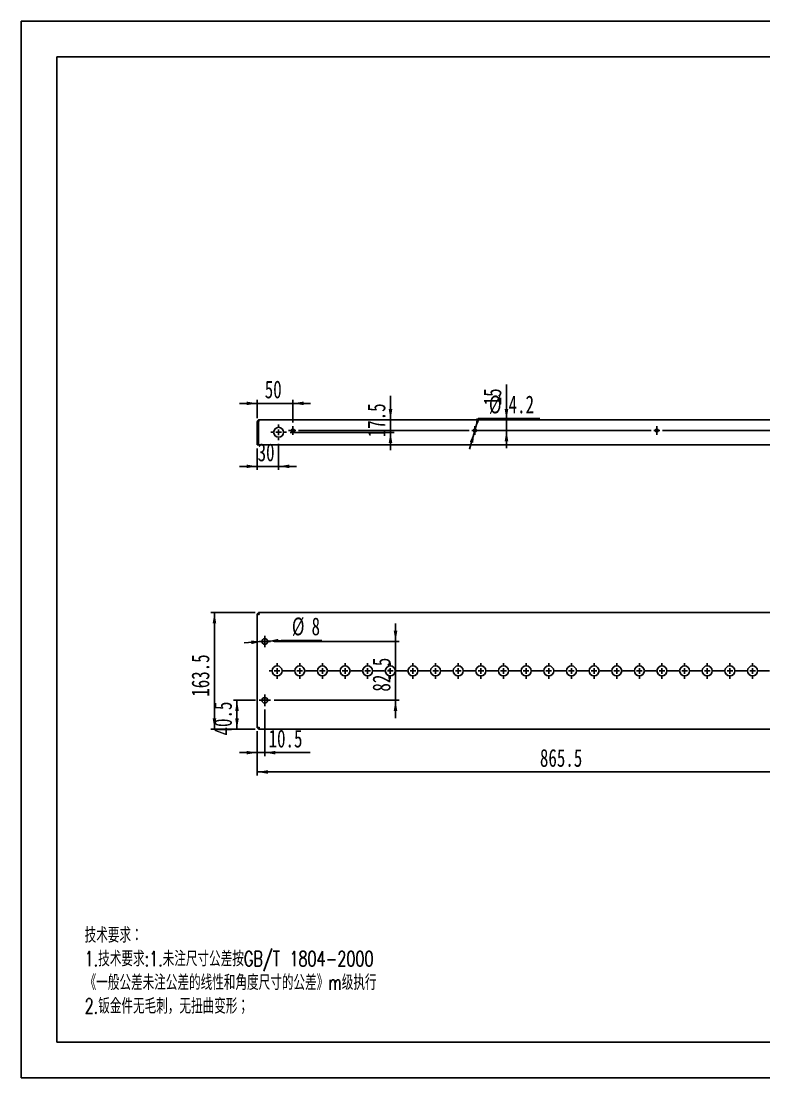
# Model space of a CAD drawing. Extents: x 0 to 2096, y 0 to 1482.
# Drawn here: x 0 to 1042, y 0 to 1482 of the extents above; entities that cross this region are included whole.
import ezdxf

# ---------------------------------------------------------------- set-up
doc = ezdxf.new("R2010")
doc.units = 0
doc.header["$LTSCALE"] = 4.9898
doc.layers.get('0').update_dxf_attribs({"linetype": 'CONTINUOUS'})
doc.layers.add('粗实线', color=7, linetype='CONTINUOUS')
doc.layers.add('细实线', color=7, linetype='CONTINUOUS')
doc.styles.add('SLDTEXTSTYLE0', font='TXT', dxfattribs={"width": 0.7, "bigfont": 'bigfont'})
doc.styles.add('SLDTEXTSTYLE6', font='TXT', dxfattribs={"width": 0.7})
doc.dimstyles.new('SLDDIMSTYLE0', dxfattribs={"dimtxt": 24.948998, "dimasz": 14.969399, "dimexe": 0, "dimexo": 0.0625, "dimgap": 6.237249, "dimtad": 2, "dimdec": 1, "dimrnd": 1e-09, "dimzin": 12, "dimtxsty": 'SLDTEXTSTYLE6', "dimsah": 1, "dimcen": 0.09, "dimazin": 3, "dimtfac": 1, "dimtdec": 1, "dimtofl": 0, "dimtmove": 0, "dimatfit": 3, "dimtolj": 1, "dimtzin": 12})
doc.dimstyles.new('SLDDIMSTYLE1', dxfattribs={"dimtxt": 24.948998, "dimasz": 14.969399, "dimexe": 0, "dimexo": 0.0625, "dimgap": 6.237249, "dimtad": 2, "dimdec": 1, "dimrnd": 1e-09, "dimzin": 12, "dimtxsty": 'SLDTEXTSTYLE6', "dimsah": 1, "dimcen": 0.09, "dimazin": 3, "dimtfac": 1, "dimtdec": 1, "dimtmove": 0, "dimatfit": 3, "dimtolj": 1, "dimtzin": 12})
doc.dimstyles.new('SLDDIMSTYLE2', dxfattribs={"dimtxt": 24.948998, "dimasz": 14.969399, "dimexe": 0, "dimexo": 0.0625, "dimgap": 6.237249, "dimtad": 0, "dimtih": 1, "dimtoh": 1, "dimdec": 1, "dimrnd": 1e-09, "dimzin": 12, "dimtxsty": 'SLDTEXTSTYLE6', "dimsah": 1, "dimcen": 0, "dimazin": 3, "dimtfac": 1, "dimtdec": 1, "dimtmove": 0, "dimatfit": 3, "dimtolj": 1, "dimtzin": 12})

# ---------------------------------------------------------------- blocks, each defined once
blk = doc.blocks.new('SW_NOTE_0')
at = {"layer": '细实线', "color": 0, "attachment_point": 1, "style": 'SLDTEXTSTYLE0'}
for s, insert, char_height in [('技术要求：', (0, 27.2), 21.12), ('1.技术要求:1.未注尺寸公差按GB/T 1804-2000', (0, -5.9), 21.123), ('《一般公差未注公差的线性和角度尺寸的公差》m级执行', (0, -39.1), 21.123), ('2.钣金件无毛刺，无扭曲变形；', (0, -72.2), 21.123)]:
    blk.add_mtext(s, dxfattribs=dict(at, insert=insert, char_height=char_height))
blk = doc.blocks.new('_D')
at = {"layer": '细实线'}
for p, q in [((331.1, 486), (331.1, 424)), ((1196.6, 486), (1196.6, 424)), ((1196.6, 429), (331.1, 429))]:
    blk.add_line(p, q, dxfattribs=at)
for points in [[(331.1, 429), (346, 426.5), (346, 431.5)], [(1196.6, 429), (1181.6, 431.5), (1181.6, 426.5)]]:
    blk.add_solid(points, dxfattribs=at)
at = {"layer": '细实线', "insert": (727.5, 461.2), "char_height": 24.95, "attachment_point": 1, "style": 'SLDTEXTSTYLE6'}
blk.add_mtext('865.5', dxfattribs=at)
blk = doc.blocks.new('_D_1')
at = {"layer": '细实线'}
for p, q in [((328.1, 652.5), (266.1, 652.5)), ((271.1, 489), (271.1, 652.5)), ((328.1, 489), (266.1, 489))]:
    blk.add_line(p, q, dxfattribs=at)
for points in [[(271.1, 652.5), (268.6, 637.5), (273.6, 637.5)], [(271.1, 489), (273.6, 504), (268.6, 504)]]:
    blk.add_solid(points, dxfattribs=at)
at = {"layer": '细实线', "insert": (238.9, 534.5), "char_height": 24.95, "attachment_point": 1, "rotation": 90, "style": 'SLDTEXTSTYLE6'}
blk.add_mtext('163.5', dxfattribs=at)
blk = doc.blocks.new('_D_5')
at = {"layer": '细实线'}
for p, q in [((525, 612), (525, 637)), ((354.6, 612), (529.9, 612)), ((525, 529.5), (525, 612)), ((354.6, 529.5), (529.9, 529.5)), ((525, 529.5), (525, 504.6))]:
    blk.add_line(p, q, dxfattribs=at)
for points in [[(525, 612), (527.5, 627), (522.5, 627)], [(525, 529.5), (522.5, 514.5), (527.5, 514.5)]]:
    blk.add_solid(points, dxfattribs=at)
at = {"layer": '细实线', "insert": (492.8, 541.7), "char_height": 24.95, "attachment_point": 1, "rotation": 90, "style": 'SLDTEXTSTYLE6'}
blk.add_mtext('82.5', dxfattribs=at)
blk = doc.blocks.new('_D_6')
at = {"layer": '细实线'}
for p, q in [((328.6, 529.5), (297.7, 529.5)), ((302.7, 489), (302.7, 529.5)), ((328.1, 489), (297.7, 489))]:
    blk.add_line(p, q, dxfattribs=at)
for points in [[(302.7, 529.5), (300.2, 514.5), (305.2, 514.5)], [(302.7, 489), (305.2, 504), (300.2, 504)]]:
    blk.add_solid(points, dxfattribs=at)
at = {"layer": '细实线', "insert": (270.5, 480.2), "char_height": 24.95, "attachment_point": 1, "rotation": 90, "style": 'SLDTEXTSTYLE6'}
blk.add_mtext('40.5', dxfattribs=at)
blk = doc.blocks.new('_D_7')
at = {"layer": '细实线'}
for p, q in [((341.6, 516.5), (341.6, 451.1)), ((331.1, 486), (331.1, 451.1)), ((331.1, 456.1), (306.1, 456.1)), ((331.1, 456.1), (341.6, 456.1)), ((341.6, 456.1), (405.1, 456.1))]:
    blk.add_line(p, q, dxfattribs=at)
for points in [[(331.1, 456.1), (316.1, 458.6), (316.1, 453.6)], [(341.6, 456.1), (356.5, 453.6), (356.5, 458.6)]]:
    blk.add_solid(points, dxfattribs=at)
at = {"layer": '细实线', "insert": (347, 488.3), "char_height": 24.95, "attachment_point": 1, "style": 'SLDTEXTSTYLE6'}
blk.add_mtext('10.5', dxfattribs=at)
blk = doc.blocks.new('_D_8')
at = {"layer": '细实线'}
for p, q in [((337.6, 611.8), (312.7, 610.2)), ((337.6, 611.8), (345.6, 612.3)), ((345.6, 612.3), (364.7, 613.5)), ((364.7, 613.5), (421.8, 613.5))]:
    blk.add_line(p, q, dxfattribs=at)
for points in [[(337.6, 611.8), (322.5, 613.3), (322.8, 608.3)], [(345.6, 612.3), (360.7, 610.7), (360.4, 615.7)]]:
    blk.add_solid(points, dxfattribs=at)
at = {"layer": '细实线', "attachment_point": 1, "style": 'SLDTEXTSTYLE6'}
for s, insert, char_height in [('%%c', (379.7, 645.6), 24.95), ('8', (407.3, 645.6), 24.9)]:
    blk.add_mtext(s, dxfattribs=dict(at, insert=insert, char_height=char_height))
blk = doc.blocks.new('SW_CENTERMARKSYMBOL_0')
at = {"layer": '细实线', "color": 0}
for p, q in [((-770, 0), (-773, 0)), ((-762, 0), (-766, 0)), ((-762, 8), (-762, 11)), ((-762, 0), (-762, 4)), ((-762, 0), (-762, -4)), ((-762, 0), (-758, 0)), ((-754, 0), (-738.25, 0)), ((-730.25, 0), (-734.25, 0)), ((-730.25, 8), (-730.25, 11)), ((-730.25, 0), (-730.25, 4)), ((-730.25, 0), (-730.25, -4)), ((-730.25, 0), (-726.25, 0)), ((-722.25, 0), (-706.5, 0)), ((-698.5, 0), (-702.5, 0)), ((-698.5, 8), (-698.5, 11)), ((-698.5, 0), (-698.5, 4)), ((-698.5, 0), (-698.5, -4)), ((-698.5, 0), (-694.5, 0)), ((-690.5, 0), (-674.75, 0)), ((-666.75, 0), (-670.75, 0)), ((-666.75, 8), (-666.75, 11)), ((-666.75, 0), (-666.75, 4)), ((-666.75, 0), (-666.75, -4)), ((-666.75, 0), (-662.75, 0)), ((-658.75, 0), (-643, 0)), ((-635, 0), (-639, 0)), ((-635, 8), (-635, 11)), ((-635, 0), (-635, 4)), ((-635, 0), (-635, -4)), ((-635, 0), (-631, 0)), ((-627, 0), (-611.25, 0)), ((-603.25, 0), (-607.25, 0)), ((-603.25, 8), (-603.25, 11)), ((-603.25, 0), (-603.25, 4)), ((-603.25, 0), (-603.25, -4)), ((-603.25, 0), (-599.25, 0)), ((-595.25, 0), (-579.5, 0)), ((-571.5, 0), (-575.5, 0)), ((-571.5, 8), (-571.5, 11)), ((-571.5, 0), (-571.5, 4)), ((-571.5, 0), (-571.5, -4)), ((-571.5, 0), (-567.5, 0)), ((-563.5, 0), (-547.75, 0)), ((-539.75, 0), (-543.75, 0)), ((-539.75, 8), (-539.75, 11)), ((-539.75, 0), (-539.75, 4)), ((-539.75, 0), (-539.75, -4)), ((-539.75, 0), (-535.75, 0)), ((-531.75, 0), (-516, 0)), ((-508, 0), (-512, 0)), ((-508, 8), (-508, 11)), ((-508, 0), (-508, 4)), ((-508, 0), (-508, -4)), ((-508, 0), (-504, 0)), ((-500, 0), (-484.25, 0)), ((-476.25, 0), (-480.25, 0)), ((-476.25, 8), (-476.25, 11)), ((-476.25, 0), (-476.25, 4)), ((-476.25, 0), (-476.25, -4)), ((-476.25, 0), (-472.25, 0)), ((-468.25, 0), (-452.5, 0)), ((-444.5, 0), (-448.5, 0)), ((-444.5, 8), (-444.5, 11)), ((-444.5, 0), (-444.5, 4)), ((-444.5, 0), (-444.5, -4)), ((-444.5, 0), (-440.5, 0)), ((-436.5, 0), (-420.75, 0)), ((-412.75, 0), (-416.75, 0)), ((-412.75, 8), (-412.75, 11)), ((-412.75, 0), (-412.75, 4)), ((-412.75, 0), (-412.75, -4)), ((-412.75, 0), (-408.75, 0)), ((-404.75, 0), (-389, 0)), ((-381, 0), (-385, 0)), ((-381, 8), (-381, 11)), ((-381, 0), (-381, 4)), ((-381, 0), (-381, -4)), ((-381, 0), (-377, 0)), ((-373, 0), (-357.25, 0)), ((-349.25, 0), (-353.25, 0)), ((-349.25, 8), (-349.25, 11)), ((-349.25, 0), (-349.25, 4)), ((-349.25, 0), (-349.25, -4)), ((-349.25, 0), (-345.25, 0)), ((-341.25, 0), (-325.5, 0)), ((-317.5, 0), (-321.5, 0)), ((-317.5, 8), (-317.5, 11)), ((-317.5, 0), (-317.5, 4)), ((-317.5, 0), (-317.5, -4)), ((-317.5, 0), (-313.5, 0)), ((-309.5, 0), (-293.75, 0)), ((-285.75, 0), (-289.75, 0)), ((-285.75, 8), (-285.75, 11)), ((-285.75, 0), (-285.75, 4)), ((-285.75, 0), (-285.75, -4)), ((-285.75, 0), (-281.75, 0)), ((-277.75, 0), (-262, 0)), ((-254, 0), (-258, 0)), ((-254, 8), (-254, 11)), ((-254, 0), (-254, 4)), ((-254, 0), (-254, -4)), ((-254, 0), (-250, 0)), ((-246, 0), (-230.25, 0)), ((-222.25, 0), (-226.25, 0)), ((-222.25, 8), (-222.25, 11)), ((-222.25, 0), (-222.25, 4)), ((-222.25, 0), (-222.25, -4)), ((-222.25, 0), (-218.25, 0)), ((-214.25, 0), (-198.5, 0)), ((-190.5, 0), (-194.5, 0)), ((-190.5, 8), (-190.5, 11)), ((-190.5, 0), (-190.5, 4)), ((-190.5, 0), (-190.5, -4)), ((-190.5, 0), (-186.5, 0)), ((-182.5, 0), (-166.75, 0)), ((-158.75, 0), (-162.75, 0)), ((-158.75, 8), (-158.75, 11)), ((-158.75, 0), (-158.75, 4)), ((-158.75, 0), (-158.75, -4)), ((-158.75, 0), (-154.75, 0)), ((-150.75, 0), (-135, 0)), ((-127, 0), (-131, 0)), ((-127, 8), (-127, 11)), ((-127, 0), (-127, 4)), ((-127, 0), (-127, -4)), ((-127, 0), (-123, 0)), ((-119, 0), (-103.25, 0)), ((-95.25, 0), (-99.25, 0)), ((-95.25, 8), (-95.25, 11)), ((-95.25, 0), (-95.25, 4)), ((-95.25, 0), (-95.25, -4)), ((-95.25, 0), (-91.25, 0)), ((-87.25, 0), (-71.5, 0)), ((-63.5, 0), (-67.5, 0)), ((-63.5, 8), (-63.5, 11)), ((-63.5, 0), (-63.5, 4)), ((-63.5, 0), (-63.5, -4)), ((-63.5, 0), (-59.5, 0)), ((-55.5, 0), (-39.75, 0)), ((-31.75, 0), (-35.75, 0)), ((-31.75, 8), (-31.75, 11)), ((-31.75, 0), (-31.75, 4)), ((-31.75, 0), (-31.75, -4)), ((-31.75, 0), (-27.75, 0)), ((-23.75, 0), (-8, 0)), ((0, 0), (-4, 0)), ((0, 8), (0, 11)), ((0, 0), (0, 4)), ((0, 0), (0, -4)), ((0, 0), (4, 0)), ((8, 0), (23.75, 0)), ((31.75, 0), (27.75, 0)), ((31.75, 8), (31.75, 11)), ((31.75, 0), (31.75, 4)), ((31.75, 0), (31.75, -4)), ((31.75, 0), (35.75, 0)), ((39.75, 0), (42.75, 0)), ((-762, -8), (-762, -11)), ((-730.25, -8), (-730.25, -11)), ((-698.5, -8), (-698.5, -11)), ((-666.75, -8), (-666.75, -11)), ((-635, -8), (-635, -11)), ((-603.25, -8), (-603.25, -11)), ((-571.5, -8), (-571.5, -11)), ((-539.75, -8), (-539.75, -11)), ((-508, -8), (-508, -11)), ((-476.25, -8), (-476.25, -11)), ((-444.5, -8), (-444.5, -11)), ((-412.75, -8), (-412.75, -11)), ((-381, -8), (-381, -11)), ((-349.25, -8), (-349.25, -11)), ((-317.5, -8), (-317.5, -11)), ((-285.75, -8), (-285.75, -11)), ((-254, -8), (-254, -11)), ((-222.25, -8), (-222.25, -11)), ((-190.5, -8), (-190.5, -11)), ((-158.75, -8), (-158.75, -11)), ((-127, -8), (-127, -11)), ((-95.25, -8), (-95.25, -11)), ((-63.5, -8), (-63.5, -11)), ((-31.75, -8), (-31.75, -11)), ((0, -8), (0, -11)), ((31.75, -8), (31.75, -11))]:
    blk.add_line(p, q, dxfattribs=at)
blk = doc.blocks.new('SW_CENTERMARKSYMBOL_1')
at = {"layer": '细实线', "color": 0}
for p, q in [((-4, 0), (-8, 0)), ((0, 0), (-4, 0)), ((0, 4), (0, 8)), ((0, 0), (0, 4)), ((0, 0), (0, -4)), ((0, 0), (4, 0)), ((4, 0), (8, 0)), ((0, -4), (0, -8))]:
    blk.add_line(p, q, dxfattribs=at)
blk = doc.blocks.new('SW_CENTERMARKSYMBOL_4')
at = {"layer": '细实线', "color": 0}
for p, q in [((-4, 0), (-8, 0)), ((0, 0), (-4, 0)), ((0, 4), (0, 8)), ((0, 0), (0, 4)), ((0, 0), (0, -4)), ((0, 0), (4, 0)), ((4, 0), (8, 0)), ((0, -4), (0, -8))]:
    blk.add_line(p, q, dxfattribs=at)
blk = doc.blocks.new('_D_13')
at = {"layer": '细实线'}
for p, q in [((331.1, 925.1), (331.1, 950.9)), ((381.1, 918.9), (381.1, 950.9)), ((331.1, 945.9), (306.1, 945.9)), ((331.1, 945.9), (381.1, 945.9)), ((381.1, 945.9), (406, 945.9))]:
    blk.add_line(p, q, dxfattribs=at)
for points in [[(331.1, 945.9), (316.1, 948.4), (316.1, 943.4)], [(381.1, 945.9), (396, 943.4), (396, 948.4)]]:
    blk.add_solid(points, dxfattribs=at)
at = {"layer": '细实线', "insert": (341.6, 978), "char_height": 24.95, "attachment_point": 1, "style": 'SLDTEXTSTYLE6'}
blk.add_mtext('50', dxfattribs=at)
blk = doc.blocks.new('_D_14')
at = {"layer": '细实线'}
for p, q in [((361.1, 889.3), (361.1, 852.6)), ((331.1, 882.8), (331.1, 852.6)), ((331.1, 857.6), (306.1, 857.6)), ((361.1, 857.6), (331.1, 857.6)), ((361.1, 857.6), (386, 857.6))]:
    blk.add_line(p, q, dxfattribs=at)
for points in [[(331.1, 857.6), (316.1, 860.1), (316.1, 855.1)], [(361.1, 857.6), (376, 855.1), (376, 860.1)]]:
    blk.add_solid(points, dxfattribs=at)
at = {"layer": '细实线', "insert": (331.6, 889.7), "char_height": 24.95, "attachment_point": 1, "style": 'SLDTEXTSTYLE6'}
blk.add_mtext('30', dxfattribs=at)
blk = doc.blocks.new('_D_15')
at = {"layer": '细实线'}
for p, q in [((680.6, 922.8), (680.6, 972.3)), ((680.6, 907.8), (680.6, 922.8)), ((635.1, 907.8), (685.5, 907.8)), ((680.6, 907.8), (680.6, 882.9))]:
    blk.add_line(p, q, dxfattribs=at)
for points in [[(680.6, 922.8), (683.1, 937.8), (678.1, 937.8)], [(680.6, 907.8), (678.1, 892.8), (683.1, 892.8)]]:
    blk.add_solid(points, dxfattribs=at)
at = {"layer": '细实线', "insert": (648.4, 943.2), "char_height": 24.95, "attachment_point": 1, "rotation": 90, "style": 'SLDTEXTSTYLE6'}
blk.add_mtext('15', dxfattribs=at)
blk = doc.blocks.new('_D_16')
at = {"layer": '细实线'}
for p, q in [((518, 922.8), (518, 956.5)), ((518, 905.3), (518, 922.8)), ((377.1, 905.3), (523, 905.3)), ((518, 905.3), (518, 880.4))]:
    blk.add_line(p, q, dxfattribs=at)
for points in [[(518, 922.8), (520.5, 937.8), (515.5, 937.8)], [(518, 905.3), (515.5, 890.3), (520.5, 890.3)]]:
    blk.add_solid(points, dxfattribs=at)
at = {"layer": '细实线', "insert": (485.8, 898.4), "char_height": 24.95, "attachment_point": 1, "rotation": 90, "style": 'SLDTEXTSTYLE6'}
blk.add_mtext('17.5', dxfattribs=at)
blk = doc.blocks.new('_D_18')
at = {"layer": '细实线'}
for p, q in [((636.8, 909.8), (641.1, 924.8)), ((641.1, 924.8), (727.2, 924.8)), ((635.7, 905.8), (628.8, 881.8)), ((635.7, 905.8), (636.8, 909.8))]:
    blk.add_line(p, q, dxfattribs=at)
for points in [[(636.8, 909.8), (643.3, 923.6), (638.5, 924.9)], [(635.7, 905.8), (629.2, 892.1), (634, 890.7)]]:
    blk.add_solid(points, dxfattribs=at)
at = {"layer": '细实线', "char_height": 24.95, "attachment_point": 1, "style": 'SLDTEXTSTYLE6'}
for s, insert in [('%%c', (656, 956.9)), ('4.2', (683.6, 956.9))]:
    blk.add_mtext(s, dxfattribs=dict(at, insert=insert))
blk = doc.blocks.new('SW_CENTERMARKSYMBOL_7')
at = {"layer": '细实线', "color": 0}
for p, q in [((-8, 0), (-11, 0)), ((0, 0), (-4, 0)), ((0, 8), (0, 11)), ((0, 0), (0, 4)), ((0, 0), (0, -4)), ((0, 0), (4, 0)), ((8, 0), (11, 0)), ((0, -8), (0, -11))]:
    blk.add_line(p, q, dxfattribs=at)
blk = doc.blocks.new('SW_CENTERMARKSYMBOL_9')
at = {"layer": '细实线', "color": 0}
for p, q in [((-259.2, 0), (-261.3, 0)), ((-255.2, 0), (-259.2, 0)), ((-255.2, 4), (-255.2, 6.1)), ((-255.2, 0), (-255.2, 4)), ((-255.2, 0), (-255.2, -4)), ((-255.2, 0), (-251.2, 0)), ((-247.2, 0), (-8, 0)), ((0, 0), (-4, 0)), ((0, 4), (0, 6.1)), ((0, 0), (0, 4)), ((0, 0), (0, -4)), ((0, 0), (4, 0)), ((8, 0), (247.2, 0)), ((255.2, 0), (251.2, 0)), ((255.2, 4), (255.2, 6.1)), ((255.2, 0), (255.2, 4)), ((255.2, 0), (255.2, -4)), ((255.2, 0), (259.2, 0)), ((263.2, 0), (502.3, 0)), ((510.3, 0), (506.3, 0)), ((510.3, 4), (510.3, 6.1)), ((510.3, 0), (510.3, 4)), ((510.3, 0), (510.3, -4)), ((510.3, 0), (514.3, 0)), ((514.3, 0), (516.4, 0)), ((-255.2, -4), (-255.2, -6.1)), ((0, -4), (0, -6.1)), ((255.2, -4), (255.2, -6.1)), ((510.3, -4), (510.3, -6.1))]:
    blk.add_line(p, q, dxfattribs=at)

msp = doc.modelspace()

# ---------------------------------------------------------------- linework, layer by layer
at = {"color": 7, "linetype": 'CONTINUOUS'}
for p, q in [((332.98, 920.16), (331.08, 920.16)), ((331.08, 920.16), (331.08, 887.82)), ((332.98, 920.16), (332.98, 887.82)), ((333.05, 887.82), (333.05, 920.16)), ((333.74, 922.82), (1193.92, 922.82)), ((332.98, 887.82), (331.08, 887.82)), ((333.05, 887.82), (1194.61, 887.82)), ((333.05, 650.6), (333.05, 652.5)), ((333.05, 652.5), (1194.61, 652.5)), ((332.98, 650.53), (331.08, 650.53)), ((331.08, 490.97), (331.08, 650.53)), ((332.98, 490.97), (331.08, 490.97)), ((333.05, 490.9), (333.05, 489)), ((1194.61, 489), (333.05, 489))]:
    msp.add_line(p, q, dxfattribs=at)
for centre, radius in [((361.08, 905.32), 7), ((381.08, 907.82), 2.1), ((636.24, 907.82), 2.1), ((891.41, 907.82), 2.1), ((341.58, 612), 4), ((358.93, 570.75), 7), ((390.68, 570.75), 7), ((422.43, 570.75), 7), ((454.18, 570.75), 7), ((485.93, 570.75), 7), ((517.68, 570.75), 7), ((549.43, 570.75), 7), ((581.18, 570.75), 7), ((612.93, 570.75), 7), ((644.68, 570.75), 7), ((676.43, 570.75), 7), ((708.18, 570.75), 7), ((739.93, 570.75), 7), ((771.68, 570.75), 7), ((803.43, 570.75), 7), ((835.18, 570.75), 7), ((866.93, 570.75), 7), ((898.68, 570.75), 7), ((930.43, 570.75), 7), ((962.18, 570.75), 7), ((993.93, 570.75), 7), ((1025.68, 570.75), 7), ((341.58, 529.5), 4)]:
    msp.add_circle(centre, radius, dxfattribs=at)
for points, knots in [([(331.08, 920.16), (331.08, 920.51), (331.15, 920.85), (331.41, 921.5), (331.61, 921.79), (332.1, 922.29), (332.4, 922.48), (333.04, 922.75), (333.39, 922.82), (333.74, 922.82)], [0, 0, 0, 0, 0.25, 0.25, 0.5, 0.5, 0.75, 0.75, 1, 1, 1, 1]), ([(332.98, 920.16), (332.98, 920.26), (333, 920.41), (333.09, 920.53), (333.12, 920.57)], [0, 0, 0, 0, 0.6645413, 1, 1, 1, 1]), ([(333.74, 922.82), (333.68, 922.82), (333.62, 922.75), (333.51, 922.48), (333.45, 922.29), (333.33, 921.79), (333.28, 921.5), (333.16, 920.85), (333.1, 920.51), (333.05, 920.16)], [0, 0, 0, 0, 0.25, 0.25, 0.5, 0.5, 0.75, 0.75, 1, 1, 1, 1]), ([(333.05, 652.5), (333.1, 652.5), (333.16, 652.43), (333.28, 652.17), (333.33, 651.97), (333.45, 651.48), (333.51, 651.18), (333.62, 650.54), (333.68, 650.19), (333.74, 649.84)], [0, 0, 0, 0, 0.25, 0.25, 0.5, 0.5, 0.75, 0.75, 1, 1, 1, 1]), ([(333.74, 649.84), (333.39, 649.9), (333.04, 649.96), (332.4, 650.07), (332.1, 650.13), (331.61, 650.25), (331.41, 650.3), (331.15, 650.42), (331.08, 650.48), (331.08, 650.53)], [0, 0, 0, 0, 0.25, 0.25, 0.5, 0.5, 0.75, 0.75, 1, 1, 1, 1]), ([(333.74, 649.84), (333.64, 649.9), (333.54, 649.96), (333.35, 650.07), (333.27, 650.13), (333.13, 650.25), (333.07, 650.3), (333, 650.42), (332.98, 650.48), (332.98, 650.53)], [0, 0, 0, 0, 0.25, 0.25, 0.5, 0.5, 0.75, 0.75, 1, 1, 1, 1]), ([(333.05, 650.6), (333.1, 650.6), (333.16, 650.58), (333.28, 650.51), (333.33, 650.45), (333.45, 650.31), (333.51, 650.23), (333.62, 650.04), (333.68, 649.94), (333.74, 649.84)], [0, 0, 0, 0, 0.25, 0.25, 0.5, 0.5, 0.75, 0.75, 1, 1, 1, 1]), ([(331.08, 490.97), (331.08, 491.03), (331.15, 491.09), (331.41, 491.2), (331.61, 491.26), (332.1, 491.38), (332.4, 491.43), (333.04, 491.55), (333.39, 491.61), (333.74, 491.66)], [0, 0, 0, 0, 0.25, 0.25, 0.5, 0.5, 0.75, 0.75, 1, 1, 1, 1]), ([(332.98, 490.97), (332.98, 491.03), (333, 491.09), (333.07, 491.2), (333.13, 491.26), (333.27, 491.38), (333.35, 491.43), (333.54, 491.55), (333.64, 491.61), (333.74, 491.66)], [0, 0, 0, 0, 0.25, 0.25, 0.5, 0.5, 0.75, 0.75, 1, 1, 1, 1]), ([(333.74, 491.66), (333.68, 491.32), (333.62, 490.97), (333.51, 490.32), (333.45, 490.03), (333.33, 489.54), (333.28, 489.34), (333.16, 489.07), (333.1, 489), (333.05, 489)], [0, 0, 0, 0, 0.25, 0.25, 0.5, 0.5, 0.75, 0.75, 1, 1, 1, 1]), ([(333.74, 491.66), (333.68, 491.56), (333.62, 491.46), (333.51, 491.28), (333.45, 491.2), (333.33, 491.06), (333.28, 491), (333.16, 490.92), (333.1, 490.9), (333.05, 490.9)], [0, 0, 0, 0, 0.25, 0.25, 0.5, 0.5, 0.75, 0.75, 1, 1, 1, 1])]:
    msp.add_open_spline(points, degree=3, knots=knots, dxfattribs=at)
at = {"layer": '粗实线'}
for p, q in [((49.9, 1432.07), (2045.82, 1432.07)), ((49.9, 1432.07), (49.9, 49.9)), ((49.9, 49.9), (2045.82, 49.9))]:
    msp.add_line(p, q, dxfattribs=at)
at = {"layer": '细实线'}
for p, q in [((0, 0), (0, 1481.97)), ((0, 1481.97), (2095.72, 1481.97)), ((0, 0), (2095.72, 0))]:
    msp.add_line(p, q, dxfattribs=at)

# ---------------------------------------------------------------- block references
for name, p in [('SW_CENTERMARKSYMBOL_7', (361.08, 905.32)), ('SW_CENTERMARKSYMBOL_9', (636.24, 907.82)), ('SW_CENTERMARKSYMBOL_4', (341.58, 612)), ('SW_CENTERMARKSYMBOL_0', (1120.93, 570.75)), ('SW_CENTERMARKSYMBOL_1', (341.58, 529.5)), ('SW_NOTE_0', (89.09, 183.48))]:
    msp.add_blockref(name, p, dxfattribs=at)

# ---------------------------------------------------------------- dimensions: what is measured, and where the dimension line sits
for base, p1, p2, dimstyle, picture, middle in [((680.56, 922.82), (630.14, 907.82), (333.74, 922.82), 'SLDDIMSTYLE1', '_D_15', (680.56, 957.76)), ((517.96, 922.82), (372.08, 905.32), (333.74, 922.82), 'SLDDIMSTYLE1', '_D_16', (517.96, 927.44)), ((271.07, 652.5), (333.05, 489), (333.05, 652.5), 'SLDDIMSTYLE0', '_D_1', (271.07, 570.75)), ((524.96, 612), (349.58, 529.5), (349.58, 612), 'SLDDIMSTYLE1', '_D_5', (524.96, 570.75)), ((302.71, 529.5), (333.05, 489), (333.58, 529.5), 'SLDDIMSTYLE0', '_D_6', (302.71, 509.25))]:
    dim = msp.add_linear_dim(base=base, p1=p1, p2=p2, angle=90, dimstyle=dimstyle, dxfattribs=at)
    dim.commit()
    dim.dimension.update_dxf_attribs({"geometry": picture, "text_midpoint": middle, "dimtype": 160})
for base, p1, p2, dimstyle, picture, middle in [((381.08, 945.87), (331.08, 920.16), (381.08, 913.92), 'SLDDIMSTYLE1', '_D_13', (356.08, 945.87)), ((331.08, 857.58), (361.08, 894.32), (331.08, 887.82), 'SLDDIMSTYLE1', '_D_14', (346.08, 857.58)), ((341.58, 456.1), (331.08, 490.97), (341.58, 521.5), 'SLDDIMSTYLE1', '_D_7', (376.07, 456.1)), ((331.08, 429), (1196.58, 490.97), (331.08, 490.97), 'SLDDIMSTYLE0', '_D', (763.83, 429))]:
    dim = msp.add_linear_dim(base=base, p1=p1, p2=p2, dimstyle=dimstyle, dxfattribs=at)
    dim.commit()
    dim.dimension.update_dxf_attribs({"geometry": picture, "text_midpoint": middle, "dimtype": 160})
for p1, p2, picture, middle in [((636.82, 909.84), (635.67, 905.8), '_D_18', (691.61, 941.8)), ((345.57, 612.25), (337.58, 611.75), '_D_8', (400.73, 630.47))]:
    dim = msp.add_diameter_dim_2p(p1=p1, p2=p2, dimstyle='SLDDIMSTYLE2', dxfattribs=at)
    dim.commit()
    dim.dimension.update_dxf_attribs({"geometry": picture, "text_midpoint": middle, "dimtype": 163})

doc.saveas('drawing.dxf')
